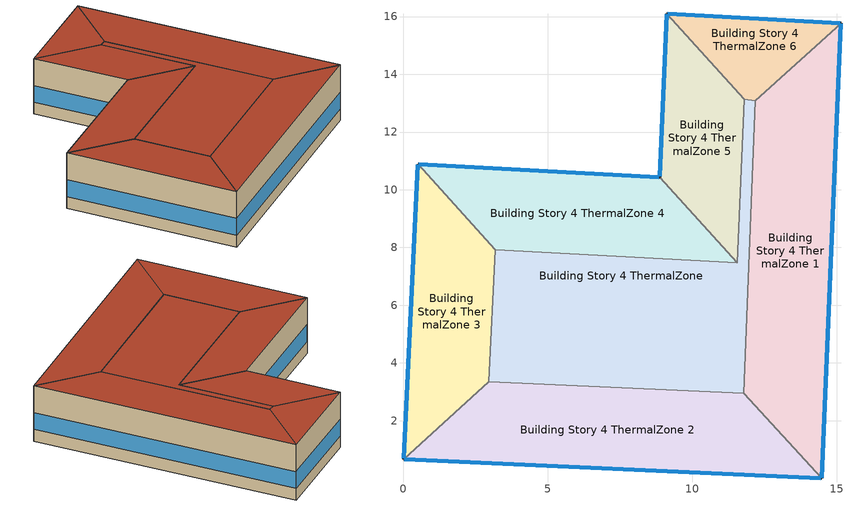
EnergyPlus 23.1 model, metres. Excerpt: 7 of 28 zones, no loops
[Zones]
Building Story 4 ThermalZone
 floor adiabatic (Typical Interior Floor): 12.19,13.08 11.79,2.95 2.96,3.36 3.18,7.91 11.56,7.48 11.81,13.14 z10.8
 wall adiabatic (Typical Interior Wall): 11.79,2.95 12.19,13.08 11.81,13.14 11.56,7.48 3.18,7.91 2.96,3.36 11.79,2.95 z10.8:14.4
 roof outside (Typical IEAD Roof - Highly Reflective R-25.64): 11.81,13.14 11.56,7.48 3.18,7.91 2.96,3.36 11.79,2.95 12.19,13.08 z14.4
Building Story 4 ThermalZone 1
 floor adiabatic (Typical Interior Ceiling): 15.16,15.77 14.49,0 11.79,2.95 12.19,13.08 z10.8
 wall outside (Typical Insulated Steel Framed Exterior Wall R-12.99): 14.49,0 15.16,15.77 z10.8:14.4
 wall adiabatic (Typical Interior Wall): 15.16,15.77 12.19,13.08 11.79,2.95 14.49,0 z10.8:14.4
 window (U 0.55 SHGC 0.25): 14.49,0.03 15.15,15.75 z11.56:12.65
 roof outside (Typical IEAD Roof - Highly Reflective R-25.64): 12.19,13.08 11.79,2.95 14.49,0 15.16,15.77 z14.4
Building Story 4 ThermalZone 2
 floor adiabatic (Typical Interior Ceiling): 14.49,0 0,0.67 2.96,3.36 11.79,2.95 z10.8
 wall outside (Typical Insulated Steel Framed Exterior Wall R-12.99): 0,0.67 14.49,0 z10.8:14.4
 wall adiabatic (Typical Interior Wall): 14.49,0 11.79,2.95 2.96,3.36 0,0.67 z10.8:14.4
 window (U 0.55 SHGC 0.25): 0.03,0.67 14.46,0 z11.56:12.65
 roof outside (Typical IEAD Roof - Highly Reflective R-25.64): 11.79,2.95 2.96,3.36 0,0.67 14.49,0 z14.4
Building Story 4 ThermalZone 3
 floor adiabatic (Typical Interior Ceiling): 0,0.67 0.5,10.88 3.18,7.91 2.96,3.36 z10.8
 wall outside (Typical Insulated Steel Framed Exterior Wall R-12.99): 0.5,10.88 0,0.67 z10.8:14.4
 wall adiabatic (Typical Interior Wall): 0,0.67 2.96,3.36 3.18,7.91 0.5,10.88 z10.8:14.4
 window (U 0.55 SHGC 0.25): 0.5,10.86 0,0.69 z11.56:12.65
 roof outside (Typical IEAD Roof - Highly Reflective R-25.64): 2.96,3.36 3.18,7.91 0.5,10.88 0,0.67 z14.4
Building Story 4 ThermalZone 4
 floor adiabatic (Typical Interior Ceiling): 0.5,10.88 8.88,10.44 11.56,7.48 3.18,7.91 z10.8
 wall outside (Typical Insulated Steel Framed Exterior Wall R-12.99): 8.88,10.44 0.5,10.88 z10.8:14.4
 wall adiabatic (Typical Interior Wall): 0.5,10.88 3.18,7.91 11.56,7.48 8.88,10.44 z10.8:14.4
 window (U 0.55 SHGC 0.25): 8.85,10.44 0.53,10.88 z11.56:12.65
 roof outside (Typical IEAD Roof - Highly Reflective R-25.64): 3.18,7.91 11.56,7.48 8.88,10.44 0.5,10.88 z14.4
Building Story 4 ThermalZone 5
 floor adiabatic (Typical Interior Ceiling): 8.88,10.44 9.13,16.1 11.81,13.14 11.56,7.48 z10.8
 wall outside (Typical Insulated Steel Framed Exterior Wall R-12.99): 9.13,16.1 8.88,10.44 z10.8:14.4
 wall adiabatic (Typical Interior Wall): 8.88,10.44 11.56,7.48 11.81,13.14 9.13,16.1 z10.8:14.4
 window (U 0.55 SHGC 0.25): 9.13,16.08 8.88,10.47 z11.56:12.65
 roof outside (Typical IEAD Roof - Highly Reflective R-25.64): 11.56,7.48 11.81,13.14 9.13,16.1 8.88,10.44 z14.4
Building Story 4 ThermalZone 6
 floor adiabatic (Typical Interior Ceiling): 9.13,16.1 15.16,15.77 12.19,13.08 11.81,13.14 z10.8
 wall outside (Typical Insulated Steel Framed Exterior Wall R-12.99): 15.16,15.77 9.13,16.1 z10.8:14.4
 wall adiabatic (Typical Interior Wall): 9.13,16.1 11.81,13.14 12.19,13.08 15.16,15.77 z10.8:14.4
 window (U 0.55 SHGC 0.25): 15.13,15.77 9.15,16.1 z11.56:12.65
 roof outside (Typical IEAD Roof - Highly Reflective R-25.64): 11.81,13.14 12.19,13.08 15.16,15.77 9.13,16.1 z14.4
[Building]
bld_23: Terrain=City
[Site:Location]
Jack Northrop Fld H_CA_USA: Latitude {deg}=41.3155; Longitude {deg}=-105.585; Time Zone {hr}=-8; Elevation {m}=21
[Site:GroundTemperature:FCfactorMethod]
18.8, 14.3, 13.6, 13.2, 13.3, 12.6, 15.3, 15.6, 17.7, 19.4, 19.7, 18.5
[Site:WaterMainsTemperature]
Calculation Method=Correlation; Annual Average Outdoor Air Temperature {C}=8.96667; Maximum Difference In Monthly Average Outdoor Air Temperatures {deltaC}=26.2
[SizingPeriod:DesignDay] Day of Month=21; Dry-Bulb Temperature Range Modifier Type=DefaultMultipliers; Humidity Condition Type=Wetbulb; Barometric Pressure {Pa}=98769; Rain Indicator=No; Snow Indicator=No; Daylight Saving Time Indicator=No; Begin Environment Reset Mode=FullResetAtBeginEnvironment
Name | Month | Day Type | Maximum Dry-Bulb Temperature {C} | Daily Dry-Bulb Temperature Range {deltaC} | Wetbulb or DewPoint at Maximum Dry-Bulb {C} | Wind Speed {m/s} | Wind Direction {deg} | Solar Model Indicator | ASHRAE Clear Sky Optical Depth for Beam Irradiance (taub) | ASHRAE Clear Sky Optical Depth for Diffuse Irradiance (taud) | Sky Clearness
Buffalo Niagara Intl Ap Ann Clg .4% Condns DB=>MWB 1 | 7 | SummerDesignDay | 30.3 | 9.3 | 21.8 | 5.7 | 240 | ASHRAETau | 0.462 | 2.001
Buffalo Niagara Intl Ap Ann Clg .4% Condns WB=>MDB 1 | 7 | SummerDesignDay | 27.8 | 9.3 | 23.8 | 5.7 | 240 | ASHRAETau | 0.462 | 2.001
Buffalo Niagara Intl Ap Ann Htg 99.6% Condns DB 1 | 1 | WinterDesignDay | -16.3 | 0 | -16.3 | 5.1 | 270 | ASHRAEClearSky |  |  | 0
[Material]
Name | Roughness | Thickness {m} | Conductivity {W/m-K} | Density {kg/m3} | Specific Heat {J/kg-K} | Thermal Absorptance | Solar Absorptance | Visible Absorptance
100mm Normalweight concrete floor | MediumRough | 0.1016 | 2.31045 | 2322 | 832.557 | 0.9 | 0.7 | 0.7
25mm Stucco | Smooth | 0.0254 | 0.72 | 1856 | 840 | 0.9 | 0.7 | 0.7
5/8 in. Gypsum Board | MediumSmooth | 0.0159 | 0.16 | 800 | 1090 | 0.9 | 0.7 | 0.7
G01 13mm gypsum board | Smooth | 0.0127 | 0.160031 | 800.001 | 1090.73 | 0.9 | 0.7 | 0.5
Metal Roof Surface | Smooth | 0.0008 | 45.28 | 7824 | 500 | 0.9 | 0.7 | 0.7
Roof Membrane - Highly Reflective | VeryRough | 0.0095 | 0.16 | 1121.29 | 1460 | 0.75 | 0.45 | 0.7
Std Wood 6inch 1; Std Wood 6inch 2 | MediumSmooth | 0.15 | 0.12 | 540 | 1210 | 0.9 | 0.7 | 0.7
[Material:NoMass] Roughness=Smooth; Thermal Absorptance=0.9; Solar Absorptance=0.7
Name | Thermal Resistance {m2-K/W} | Visible Absorptance
CP02 CARPET PAD | 0.21648 | 0.8
Typical Insulation R-10.81 | 1.90342 | 0.7
Typical Insulation R-24.52 | 4.31889 | 0.7
[WindowMaterial:Gas]
Gap_1_W_0_0032: Gas Type=Air; Thickness {m}=0.0032
[WindowMaterial:Glazing] Optical Data Type=SpectralAverage; Infrared Transmittance at Normal Incidence=0; Back Side Infrared Hemispherical Emissivity=0.84; Conductivity {W/m-K}=1; Dirt Correction Factor for Solar and Visible Transmittance=1; Solar Diffusing=No
Name | Thickness {m} | Solar Transmittance at Normal Incidence | Front Side Solar Reflectance at Normal Incidence | Back Side Solar Reflectance at Normal Incidence | Visible Transmittance at Normal Incidence | Front Side Visible Reflectance at Normal Incidence | Back Side Visible Reflectance at Normal Incidence | Front Side Infrared Hemispherical Emissivity
Glass_2022F_LayerAvg | 0.0039 | 0.355897 | 0.394095 | 0.265645 | 0.677694 | 0.042734 | 0.05547 | 0.046
Glass_2175_LayerAvg | 0.0086 | 0.167758 | 0.217606 | 0.437978 | 0.416044 | 0.078729 | 0.10654 | 0.84
[Construction]
InteriorFurnishings 1: Std Wood 6inch 1
InteriorFurnishings 2: Std Wood 6inch 2
Typical IEAD Roof - Highly Reflective R-25.64: Roof Membrane - Highly Reflective, Typical Insulation R-24.52, Metal Roof Surface
Typical Insulated Steel Framed Exterior Wall R-12.99: 25mm Stucco, 5/8 in. Gypsum Board, Typical Insulation R-10.81, 5/8 in. Gypsum Board
Typical Interior Ceiling: CP02 CARPET PAD, 100mm Normalweight concrete floor
Typical Interior Floor: 100mm Normalweight concrete floor, CP02 CARPET PAD
Typical Interior Wall: G01 13mm gypsum board, G01 13mm gypsum board
U 0.55 SHGC 0.25: Glass_2175_LayerAvg, Gap_1_W_0_0032, Glass_2022F_LayerAvg
[Zone] Multiplier=1; Part of Total Floor Area=Yes
Building Story 4 ThermalZone; Building Story 4 ThermalZone 1; Building Story 4 ThermalZone 2; Building Story 4 ThermalZone 3; Building Story 4 ThermalZone 4; Building Story 4 ThermalZone 5; Building Story 4 ThermalZone 6
[Space] Space Type=Story Top Blended Space Type
Name | Zone
Building Story 4 Space | Building Story 4 ThermalZone
Building Story 4 Space 1 | Building Story 4 ThermalZone 1
Building Story 4 Space 2 | Building Story 4 ThermalZone 2
Building Story 4 Space 3 | Building Story 4 ThermalZone 3
Building Story 4 Space 4 | Building Story 4 ThermalZone 4
Building Story 4 Space 5 | Building Story 4 ThermalZone 5
Building Story 4 Space 6 | Building Story 4 ThermalZone 6
[SpaceList]
Story Top Blended Space Type: Building Story 4 Space 6, Building Story 4 Space 5, Building Story 4 Space, Building Story 4 Space 3, Building Story 4 Space 2, Building Story 4 Space 1, Building Story 4 Space 4
[InternalMass]
Name | Construction | Zone or ZoneList | Space or SpaceList | Surface Area {m2}
Building Story 4 Space 6 Office WholeBuilding - Md Office  - Story Top Mass | InteriorFurnishings 1 | Building Story 4 ThermalZone 6 | Building Story 4 Space 6 | 18.1711
Building Story 4 Space 5 Office WholeBuilding - Md Office  - Story Top Mass | InteriorFurnishings 1 | Building Story 4 ThermalZone 5 | Building Story 4 Space 5 | 31.8973
Building Story 4 Space Office WholeBuilding - Md Office  - Story Top Mass | InteriorFurnishings 1 | Building Story 4 ThermalZone | Building Story 4 Space | 84.4141
Building Story 4 Space 3 Office WholeBuilding - Md Office  - Story Top Mass | InteriorFurnishings 1 | Building Story 4 ThermalZone 3 | Building Story 4 Space 3 | 41.7671
Building Story 4 Space 2 Office WholeBuilding - Md Office  - Story Top Mass | InteriorFurnishings 1 | Building Story 4 ThermalZone 2 | Building Story 4 Space 2 | 65.8934
Building Story 4 Space 1 Office WholeBuilding - Md Office  - Story Top Mass | InteriorFurnishings 1 | Building Story 4 ThermalZone 1 | Building Story 4 Space 1 | 73.4974
Building Story 4 Space 4 Office WholeBuilding - Md Office  - Story Top Mass | InteriorFurnishings 1 | Building Story 4 ThermalZone 4 | Building Story 4 Space 4 | 47.3222
Building Story 4 Space Mass | InteriorFurnishings 2 | Building Story 4 ThermalZone | Building Story 4 Space | 84.4141
Building Story 4 Space 1 Mass | InteriorFurnishings 2 | Building Story 4 ThermalZone 1 | Building Story 4 Space 1 | 73.4974
Building Story 4 Space 2 Mass | InteriorFurnishings 2 | Building Story 4 ThermalZone 2 | Building Story 4 Space 2 | 65.8934
Building Story 4 Space 3 Mass | InteriorFurnishings 2 | Building Story 4 ThermalZone 3 | Building Story 4 Space 3 | 41.7671
Building Story 4 Space 4 Mass | InteriorFurnishings 2 | Building Story 4 ThermalZone 4 | Building Story 4 Space 4 | 47.3222
Building Story 4 Space 5 Mass | InteriorFurnishings 2 | Building Story 4 ThermalZone 5 | Building Story 4 Space 5 | 31.8973
Building Story 4 Space 6 Mass | InteriorFurnishings 2 | Building Story 4 ThermalZone 6 | Building Story 4 Space 6 | 18.1711
[Lights]
Office WholeBuilding - Md Office Lights 2: Zone or ZoneList or Space or SpaceList=Story Top Blended Space Type; Schedule=OfficeMedium BLDG_LIGHT_SCH_2013; Design Level Calculation Method=Watts/Area; Watts per Zone Floor Area {W/m2}=8.82641; Return Air Fraction=0; Fraction Radiant=0.7; Fraction Visible=0.2; Fraction Replaceable=1
[People]
Office WholeBuilding - Md Office People 2: Zone or ZoneList or Space or SpaceList=Story Top Blended Space Type; Number of People Schedule=OfficeMedium BLDG_OCC_SCH; Number of People Calculation Method=People/Area; People per Floor Area {person/m2}=0.0538196; Fraction Radiant=0.3; Activity Level Schedule=OfficeMedium ACTIVITY_SCH; Enable ASHRAE 55 Comfort Warnings=Yes; Mean Radiant Temperature Calculation Type=ZoneAveraged; Work Efficiency Schedule=Work Efficiency Schedule; Clothing Insulation Schedule=Clothing Schedule; Air Velocity Schedule=Air Velocity Schedule; Thermal Comfort Model 1 Type=Fanger
[ElectricEquipment]
Office WholeBuilding - Md Office Elec Equip 2: Zone or ZoneList or Space or SpaceList=Story Top Blended Space Type; Schedule=OfficeMedium BLDG_EQUIP_SCH_2013; Design Level Calculation Method=Watts/Area; Watts per Zone Floor Area {W/m2}=8.07293; Fraction Latent=0; Fraction Radiant=0.5; Fraction Lost=0
[ZoneInfiltration:DesignFlowRate]
Office WholeBuilding - Md Office  - Story Top Infiltration: Zone or ZoneList or Space or SpaceList=Story Top Blended Space Type; Schedule=Always On Discrete; Design Flow Rate Calculation Method=Flow/ExteriorArea; Flow Rate per Exterior Surface Area {m3/s-m2}=0.000273489; Constant Term Coefficient=0; Temperature Term Coefficient=0; Velocity Term Coefficient=0.224; Velocity Squared Term Coefficient=0
[Daylighting:Controls] Lighting Control Type=Stepped; Minimum Input Power Fraction for Continuous or ContinuousOff Dimming Control=0.3; Minimum Light Output Fraction for Continuous or ContinuousOff Dimming Control=0.2; Number of Stepped Control Steps=3; Probability Lighting will be Reset When Needed in Manual Stepped Control=1; Glare Calculation Azimuth Angle of View Direction Clockwise from Zone y-Axis {deg}=-0; Maximum Allowable Discomfort Glare Index=22; Illuminance Setpoint at Reference Point 1 {lux}=377
Name | Zone or Space | Glare Calculation Daylighting Reference Point | Daylighting Reference Point 1 | Fraction of Lights Controlled by Reference Point 1 | Daylighting Reference Point 2 | Fraction of Lights Controlled by Reference Point 2 | Illuminance Setpoint at Reference Point 2 {lux}
Building Story 4 ThermalZone 1 DaylightingControls | Building Story 4 ThermalZone 1 | Building Story 4 Space 1 Daylt Sensor 1 | Building Story 4 Space 1 Daylt Sensor 1 | 0.476 | Building Story 4 Space 1 Daylt Sensor 2 | 0.096 | 377
Building Story 4 ThermalZone 2 DaylightingControls | Building Story 4 ThermalZone 2 | Building Story 4 Space 2 Daylt Sensor 1 | Building Story 4 Space 2 Daylt Sensor 1 | 0.482
[AvailabilityManager:NightCycle] Applicability Schedule=Always On Discrete; Control Type=CycleOnAny; Thermostat Tolerance {deltaC}=1.9999; Cycling Run Time Control Type=Thermostat; Cycling Run Time {s}=1800
Name | Fan Schedule
Availability Manager Night Cycle 1 | 7 Zone PVAV Occ Sch
Availability Manager Night Cycle 2 | 7 Zone PVAV 1 Occ Sch
Availability Manager Night Cycle 3 | 7 Zone PVAV 2 Occ Sch
Availability Manager Night Cycle 4 | 7 Zone PVAV 3 Occ Sch
[AvailabilityManager:Scheduled] Schedule=Always On Discrete
7 Zone PVAV OA System Availability Manager; 7 Zone PVAV 1 OA System Availability Manager; 7 Zone PVAV 2 OA System Availability Manager; 7 Zone PVAV 3 OA System Availability Manager
[Exterior:Lights] Control Option=AstronomicalClock
Name | Schedule | Design Level {W}
Building Facades | Schedule Ruleset 1 | 270.655
Main Entries | Schedule Ruleset 2 | 240
Other Doors | Schedule Ruleset 2 | 35.4746
Parking Areas and Drives | Schedule Ruleset 2 | 746.319
[EnergyManagementSystem:Sensor]
Name | Output:Variable or Output:Meter Index Key | Output:Variable or Output:Meter
Ele_Sen | Whole Building | Facility Total Purchased Electricity Energy
Fut_Sen | NYSTc 2030 Future Hourly Emissions Sch | Schedule Value
His_Sen | New York 2019 Historical Hourly Emissions Sch | Schedule Value
Mains_Water_Temp_Sen | Environment | Site Mains Water Temperature
[EnergyManagementSystem:Actuator]
Mains_Water_Temp_Act: Actuated Component Unique=Mains Water Temperature; Actuated Component Type=Schedule:Constant; Actuated Component Control Type=Schedule Value
[EnergyManagementSystem:Program]
Emissions_Calc_Prgm: SET fut_hr_val = Fut_Sen; SET his_hr_val = His_Sen; SET fut_yr_val = 92; SET his_yr_val = 583; SET elec = Ele_Sen; SET conv = 1000000 * 60 * 60; SET conv_kg_mt = 0.001; SET fut_hr = (fut_hr_val * elec / conv) * conv_kg_mt; SET his_hr = (his_hr_val * elec / conv) * conv_kg_mt; SET fut_yr = (fut_yr_val * elec / conv) * conv_kg_mt; SET his_yr = (his_yr_val * elec / conv) * conv_kg_mt; SET fut_hr_intensity = fut_hr * 1000 / 7813.857021329953; SET his_hr_intensity = his_hr * 1000 / 7813.857021329953; SET fut_yr_intensity = fut_yr * 1000 / 7813.857021329953; SET his_yr_intensity = his_yr * 1000 / 7813.857021329953
Mains_Water_Prg: SET Mains_Water_Temp_Act = Mains_Water_Temp_Sen
[EnergyManagementSystem:ProgramCallingManager]
Emissions Calc Prgm: EndOfSystemTimestepBeforeHVACReporting; Emissions_Calc_Prgm
Mains_Water_Prg_Mgr: BeginTimestepBeforePredictor; Mains_Water_Prg
[EnergyManagementSystem:OutputVariable] Type of Data in Variable=Summed; Update Frequency=SystemTimestep; EMS Program or Subroutine=Emissions_Calc_Prgm
Name | EMS Variable | Units
Future_Annual_Electricity_Emissions | fut_yr | mt
Future_Annual_Electricity_Emissions_Intensity | fut_yr_intensity | kg/ft2
Future_Hourly_Electricity_Emissions | fut_hr | mt
Future_Hourly_Electricity_Emissions_Intensity | fut_hr_intensity | kg/ft2
Historical_Annual_Electricity_Emissions | his_yr | mt
Historical_Annual_Electricity_Emissions_Intensity | his_yr_intensity | kg/ft2
Historical_Hourly_Electricity_Emissions | his_hr | mt
Historical_Hourly_Electricity_Emissions_Intensity | his_hr_intensity | kg/ft2
[Schedule:Day:Interval]
Work Efficiency Schedule Default; 7 Zone PVAV Occ Sch Sunday; 7 Zone PVAV 1 Occ Sch Sunday; Schedule Day 5; OfficeMedium BLDG_LIGHT_SCH_2013 Winter Design Day; OfficeMedium BLDG_OCC_SCH Winter Design Day; Schedule Day 8; OfficeMedium BLDG_EQUIP_SCH_2013 Winter Design Day; 7 Zone PVAV 2 Occ Sch Sunday; 7 Zone PVAV 3 Occ Sch Sunday: No, 24:00, 0
Clothing Schedule Default Winter Clothes; 7 Zone PVAV Occ Sch Summer Design Day; 7 Zone PVAV Occ Sch Winter Design Day; 7 Zone PVAV 1 Occ Sch Summer Design Day; 7 Zone PVAV 1 Occ Sch Winter Design Day; OfficeMedium BLDG_LIGHT_SCH_2013 Summer Design Day; OfficeMedium BLDG_EQUIP_SCH_2013 Summer Design Day; 7 Zone PVAV 2 Occ Sch Summer Design Day; 7 Zone PVAV 2 Occ Sch Winter Design Day; 7 Zone PVAV 3 Occ Sch Summer Design Day; 7 Zone PVAV 3 Occ Sch Winter Design Day: No, 24:00, 1
Air Velocity Schedule Default: No, 24:00, 0.2
7 Zone PVAV Occ Sch Thursday; 7 Zone PVAV Occ Sch Friday; 7 Zone PVAV Occ Sch Default; 7 Zone PVAV Occ Sch Tuesday; 7 Zone PVAV Occ Sch Wednesday; 7 Zone PVAV Occ Sch Tuesday 2; 7 Zone PVAV Occ Sch Wednesday 2; 7 Zone PVAV Occ Sch Thursday 2; 7 Zone PVAV Occ Sch Friday 2; 7 Zone PVAV Occ Sch Monday 2; 7 Zone PVAV 1 Occ Sch Default: No, 08:00, 0, 21:00, 1, 24:00, 0
7 Zone PVAV Occ Sch Wednesday 1; 7 Zone PVAV Occ Sch Thursday 1; 7 Zone PVAV Occ Sch Friday 1; 7 Zone PVAV Occ Sch Monday 1; 7 Zone PVAV Occ Sch Tuesday 1: No, 08:00, 0, 19:00, 1, 24:00, 0
OfficeMedium BLDG_LIGHT_SCH_2013 Wkdy Day: No, 05:00, 0.05, 06:00, 0.1, 07:00, 0.0862326, 08:00, 0.258698, 17:00, 0.776093, 18:00, 0.431163, 20:00, 0.258698, 22:00, 0.172465, 23:00, 0.0862326, 24:00, 0.0431163
OfficeMedium BLDG_LIGHT_SCH_2013 Sat Day: No, 06:00, 0.05, 08:00, 0.0862326, 12:00, 0.258698, 17:00, 0.129349, 19:00, 0.0431163, 24:00, 0.05
OfficeMedium BLDG_LIGHT_SCH_2013 Sun Day: No, 06:00, 0.05, 18:00, 0.0431163, 24:00, 0.05
OfficeMedium BLDG_OCC_SCH Wkdy Day: No, 06:00, 0, 07:00, 0.1, 08:00, 0.2, 12:00, 0.95, 13:00, 0.5, 17:00, 0.95, 18:00, 0.3, 22:00, 0.1, 24:00, 0.05
OfficeMedium BLDG_OCC_SCH Sat Day: No, 06:00, 0, 08:00, 0.1, 12:00, 0.3, 17:00, 0.1, 19:00, 0.05, 24:00, 0
OfficeMedium BLDG_OCC_SCH Default: No, 06:00, 0, 18:00, 0.05, 24:00, 0
OfficeMedium BLDG_OCC_SCH Summer Design Day: No, 06:00, 0, 22:00, 1, 24:00, 0.05
OfficeMedium ACTIVITY_SCH Default; OfficeMedium ACTIVITY_SCH Summer Design Day; OfficeMedium ACTIVITY_SCH Winter Design Day: No, 24:00, 120
OfficeMedium BLDG_EQUIP_SCH_2013 Wkdy Day: No, 06:00, 0.307674, 08:00, 0.381235, 12:00, 0.857778, 13:00, 0.76247, 17:00, 0.857778, 18:00, 0.476543, 24:00, 0.381235
OfficeMedium BLDG_EQUIP_SCH_2013 Sat Day: No, 06:00, 0.230755, 08:00, 0.381235, 12:00, 0.476543, 17:00, 0.33358, 19:00, 0.285926, 24:00, 0.230755
OfficeMedium BLDG_EQUIP_SCH_2013 Sun Day: No, 06:00, 0.230755, 18:00, 0.288107, 24:00, 0.230755
7 Zone PVAV 2 Occ Sch Default: No, 08:00, 0, 18:00, 1, 24:00, 0
7 Zone PVAV 3 Occ Sch Default: No, 07:00, 0, 18:00, 1, 24:00, 0
7 Zone PVAV 3 Occ Sch Saturday: No, 08:00, 0, 12:00, 1, 24:00, 0
Schedule Day 80: No, 06:00, 0, 24:00, 1
Schedule Day 81: No, 06:00, 0.7, 24:00, 1
[Schedule:Week:Daily]
Work Efficiency Schedule Week Rule - Jan1-Dec31: Work Efficiency Schedule Default, Work Efficiency Schedule Default, Work Efficiency Schedule Default, Work Efficiency Schedule Default, Work Efficiency Schedule Default, Work Efficiency Schedule Default, Work Efficiency Schedule Default, Work Efficiency Schedule Default, Work Efficiency Schedule Default, Work Efficiency Schedule Default, Work Efficiency Schedule Default, Work Efficiency Schedule Default
Clothing Schedule Week Rule - Jan1-Dec31: Clothing Schedule Default Winter Clothes, Clothing Schedule Default Winter Clothes, Clothing Schedule Default Winter Clothes, Clothing Schedule Default Winter Clothes, Clothing Schedule Default Winter Clothes, Clothing Schedule Default Winter Clothes, Clothing Schedule Default Winter Clothes, Clothing Schedule Default Winter Clothes, Clothing Schedule Default Winter Clothes, Clothing Schedule Default Winter Clothes, Clothing Schedule Default Winter Clothes, Clothing Schedule Default Winter Clothes
Air Velocity Schedule Week Rule - Jan1-Dec31: Air Velocity Schedule Default, Air Velocity Schedule Default, Air Velocity Schedule Default, Air Velocity Schedule Default, Air Velocity Schedule Default, Air Velocity Schedule Default, Air Velocity Schedule Default, Air Velocity Schedule Default, Air Velocity Schedule Default, Air Velocity Schedule Default, Air Velocity Schedule Default, Air Velocity Schedule Default
7 Zone PVAV Occ Sch Week Rule - Jan1-Jan3: 7 Zone PVAV Occ Sch Thursday, 7 Zone PVAV Occ Sch Thursday, 7 Zone PVAV Occ Sch Thursday, 7 Zone PVAV Occ Sch Thursday, 7 Zone PVAV Occ Sch Thursday, 7 Zone PVAV Occ Sch Friday, 7 Zone PVAV Occ Sch Sunday, 7 Zone PVAV Occ Sch Default, 7 Zone PVAV Occ Sch Summer Design Day, 7 Zone PVAV Occ Sch Winter Design Day, 7 Zone PVAV Occ Sch Default, 7 Zone PVAV Occ Sch Default
7 Zone PVAV Occ Sch Week Rule - Jan4-Jun27: 7 Zone PVAV Occ Sch Sunday, 7 Zone PVAV Occ Sch Default, 7 Zone PVAV Occ Sch Tuesday, 7 Zone PVAV Occ Sch Wednesday, 7 Zone PVAV Occ Sch Thursday, 7 Zone PVAV Occ Sch Friday, 7 Zone PVAV Occ Sch Sunday, 7 Zone PVAV Occ Sch Default, 7 Zone PVAV Occ Sch Summer Design Day, 7 Zone PVAV Occ Sch Winter Design Day, 7 Zone PVAV Occ Sch Default, 7 Zone PVAV Occ Sch Default
7 Zone PVAV Occ Sch Week Rule - Jun28-Jul4: 7 Zone PVAV Occ Sch Sunday, 7 Zone PVAV Occ Sch Default, 7 Zone PVAV Occ Sch Tuesday, 7 Zone PVAV Occ Sch Wednesday 1, 7 Zone PVAV Occ Sch Thursday 1, 7 Zone PVAV Occ Sch Friday 1, 7 Zone PVAV Occ Sch Sunday, 7 Zone PVAV Occ Sch Default, 7 Zone PVAV Occ Sch Summer Design Day, 7 Zone PVAV Occ Sch Winter Design Day, 7 Zone PVAV Occ Sch Default, 7 Zone PVAV Occ Sch Default
7 Zone PVAV Occ Sch Week Rule - Jul5-Aug29: 7 Zone PVAV Occ Sch Sunday, 7 Zone PVAV Occ Sch Monday 1, 7 Zone PVAV Occ Sch Tuesday 1, 7 Zone PVAV Occ Sch Wednesday 1, 7 Zone PVAV Occ Sch Thursday 1, 7 Zone PVAV Occ Sch Friday 1, 7 Zone PVAV Occ Sch Sunday, 7 Zone PVAV Occ Sch Default, 7 Zone PVAV Occ Sch Summer Design Day, 7 Zone PVAV Occ Sch Winter Design Day, 7 Zone PVAV Occ Sch Default, 7 Zone PVAV Occ Sch Default
7 Zone PVAV Occ Sch Week Rule - Aug30-Sep5: 7 Zone PVAV Occ Sch Sunday, 7 Zone PVAV Occ Sch Monday 1, 7 Zone PVAV Occ Sch Tuesday 2, 7 Zone PVAV Occ Sch Wednesday 2, 7 Zone PVAV Occ Sch Thursday 2, 7 Zone PVAV Occ Sch Friday 2, 7 Zone PVAV Occ Sch Sunday, 7 Zone PVAV Occ Sch Default, 7 Zone PVAV Occ Sch Summer Design Day, 7 Zone PVAV Occ Sch Winter Design Day, 7 Zone PVAV Occ Sch Default, 7 Zone PVAV Occ Sch Default
7 Zone PVAV Occ Sch Week Rule - Sep6-Dec31: 7 Zone PVAV Occ Sch Sunday, 7 Zone PVAV Occ Sch Monday 2, 7 Zone PVAV Occ Sch Tuesday 2, 7 Zone PVAV Occ Sch Wednesday 2, 7 Zone PVAV Occ Sch Thursday 2, 7 Zone PVAV Occ Sch Friday 2, 7 Zone PVAV Occ Sch Sunday, 7 Zone PVAV Occ Sch Default, 7 Zone PVAV Occ Sch Summer Design Day, 7 Zone PVAV Occ Sch Winter Design Day, 7 Zone PVAV Occ Sch Default, 7 Zone PVAV Occ Sch Default
7 Zone PVAV 1 Occ Sch Week Rule - Jan1-Jan3: 7 Zone PVAV 1 Occ Sch Default, 7 Zone PVAV 1 Occ Sch Default, 7 Zone PVAV 1 Occ Sch Default, 7 Zone PVAV 1 Occ Sch Default, 7 Zone PVAV 1 Occ Sch Default, 7 Zone PVAV 1 Occ Sch Default, 7 Zone PVAV 1 Occ Sch Sunday, 7 Zone PVAV 1 Occ Sch Default, 7 Zone PVAV 1 Occ Sch Summer Design Day, 7 Zone PVAV 1 Occ Sch Winter Design Day, 7 Zone PVAV 1 Occ Sch Default, 7 Zone PVAV 1 Occ Sch Default
7 Zone PVAV 1 Occ Sch Week Rule - Jan4-Dec31: 7 Zone PVAV 1 Occ Sch Sunday, 7 Zone PVAV 1 Occ Sch Default, 7 Zone PVAV 1 Occ Sch Default, 7 Zone PVAV 1 Occ Sch Default, 7 Zone PVAV 1 Occ Sch Default, 7 Zone PVAV 1 Occ Sch Default, 7 Zone PVAV 1 Occ Sch Sunday, 7 Zone PVAV 1 Occ Sch Default, 7 Zone PVAV 1 Occ Sch Summer Design Day, 7 Zone PVAV 1 Occ Sch Winter Design Day, 7 Zone PVAV 1 Occ Sch Default, 7 Zone PVAV 1 Occ Sch Default
OfficeMedium BLDG_LIGHT_SCH_2013 Week Rule - Jan1-Jan3: OfficeMedium BLDG_LIGHT_SCH_2013 Wkdy Day, OfficeMedium BLDG_LIGHT_SCH_2013 Wkdy Day, OfficeMedium BLDG_LIGHT_SCH_2013 Wkdy Day, OfficeMedium BLDG_LIGHT_SCH_2013 Wkdy Day, OfficeMedium BLDG_LIGHT_SCH_2013 Wkdy Day, OfficeMedium BLDG_LIGHT_SCH_2013 Wkdy Day, OfficeMedium BLDG_LIGHT_SCH_2013 Sat Day, Schedule Day 5, OfficeMedium BLDG_LIGHT_SCH_2013 Summer Design Day, OfficeMedium BLDG_LIGHT_SCH_2013 Winter Design Day, Schedule Day 5, Schedule Day 5
OfficeMedium BLDG_LIGHT_SCH_2013 Week Rule - Jan4-Dec31: OfficeMedium BLDG_LIGHT_SCH_2013 Sun Day, OfficeMedium BLDG_LIGHT_SCH_2013 Wkdy Day, OfficeMedium BLDG_LIGHT_SCH_2013 Wkdy Day, OfficeMedium BLDG_LIGHT_SCH_2013 Wkdy Day, OfficeMedium BLDG_LIGHT_SCH_2013 Wkdy Day, OfficeMedium BLDG_LIGHT_SCH_2013 Wkdy Day, OfficeMedium BLDG_LIGHT_SCH_2013 Sat Day, Schedule Day 5, OfficeMedium BLDG_LIGHT_SCH_2013 Summer Design Day, OfficeMedium BLDG_LIGHT_SCH_2013 Winter Design Day, Schedule Day 5, Schedule Day 5
OfficeMedium BLDG_OCC_SCH Week Rule - Jan1-Jan3: OfficeMedium BLDG_OCC_SCH Wkdy Day, OfficeMedium BLDG_OCC_SCH Wkdy Day, OfficeMedium BLDG_OCC_SCH Wkdy Day, OfficeMedium BLDG_OCC_SCH Wkdy Day, OfficeMedium BLDG_OCC_SCH Wkdy Day, OfficeMedium BLDG_OCC_SCH Wkdy Day, OfficeMedium BLDG_OCC_SCH Sat Day, OfficeMedium BLDG_OCC_SCH Default, OfficeMedium BLDG_OCC_SCH Summer Design Day, OfficeMedium BLDG_OCC_SCH Winter Design Day, OfficeMedium BLDG_OCC_SCH Default, OfficeMedium BLDG_OCC_SCH Default
OfficeMedium BLDG_OCC_SCH Week Rule - Jan4-Dec31: OfficeMedium BLDG_OCC_SCH Default, OfficeMedium BLDG_OCC_SCH Wkdy Day, OfficeMedium BLDG_OCC_SCH Wkdy Day, OfficeMedium BLDG_OCC_SCH Wkdy Day, OfficeMedium BLDG_OCC_SCH Wkdy Day, OfficeMedium BLDG_OCC_SCH Wkdy Day, OfficeMedium BLDG_OCC_SCH Sat Day, OfficeMedium BLDG_OCC_SCH Default, OfficeMedium BLDG_OCC_SCH Summer Design Day, OfficeMedium BLDG_OCC_SCH Winter Design Day, OfficeMedium BLDG_OCC_SCH Default, OfficeMedium BLDG_OCC_SCH Default
OfficeMedium ACTIVITY_SCH Week Rule - Jan1-Dec31: OfficeMedium ACTIVITY_SCH Default, OfficeMedium ACTIVITY_SCH Default, OfficeMedium ACTIVITY_SCH Default, OfficeMedium ACTIVITY_SCH Default, OfficeMedium ACTIVITY_SCH Default, OfficeMedium ACTIVITY_SCH Default, OfficeMedium ACTIVITY_SCH Default, OfficeMedium ACTIVITY_SCH Default, OfficeMedium ACTIVITY_SCH Summer Design Day, OfficeMedium ACTIVITY_SCH Winter Design Day, OfficeMedium ACTIVITY_SCH Default, OfficeMedium ACTIVITY_SCH Default
OfficeMedium BLDG_EQUIP_SCH_2013 Week Rule - Jan1-Jan3: OfficeMedium BLDG_EQUIP_SCH_2013 Wkdy Day, OfficeMedium BLDG_EQUIP_SCH_2013 Wkdy Day, OfficeMedium BLDG_EQUIP_SCH_2013 Wkdy Day, OfficeMedium BLDG_EQUIP_SCH_2013 Wkdy Day, OfficeMedium BLDG_EQUIP_SCH_2013 Wkdy Day, OfficeMedium BLDG_EQUIP_SCH_2013 Wkdy Day, OfficeMedium BLDG_EQUIP_SCH_2013 Sat Day, Schedule Day 8, OfficeMedium BLDG_EQUIP_SCH_2013 Summer Design Day, OfficeMedium BLDG_EQUIP_SCH_2013 Winter Design Day, Schedule Day 8, Schedule Day 8
OfficeMedium BLDG_EQUIP_SCH_2013 Week Rule - Jan4-Dec31: OfficeMedium BLDG_EQUIP_SCH_2013 Sun Day, OfficeMedium BLDG_EQUIP_SCH_2013 Wkdy Day, OfficeMedium BLDG_EQUIP_SCH_2013 Wkdy Day, OfficeMedium BLDG_EQUIP_SCH_2013 Wkdy Day, OfficeMedium BLDG_EQUIP_SCH_2013 Wkdy Day, OfficeMedium BLDG_EQUIP_SCH_2013 Wkdy Day, OfficeMedium BLDG_EQUIP_SCH_2013 Sat Day, Schedule Day 8, OfficeMedium BLDG_EQUIP_SCH_2013 Summer Design Day, OfficeMedium BLDG_EQUIP_SCH_2013 Winter Design Day, Schedule Day 8, Schedule Day 8
7 Zone PVAV 2 Occ Sch Week Rule - Jan1-Jan3: 7 Zone PVAV 2 Occ Sch Default, 7 Zone PVAV 2 Occ Sch Default, 7 Zone PVAV 2 Occ Sch Default, 7 Zone PVAV 2 Occ Sch Default, 7 Zone PVAV 2 Occ Sch Default, 7 Zone PVAV 2 Occ Sch Default, 7 Zone PVAV 2 Occ Sch Sunday, 7 Zone PVAV 2 Occ Sch Default, 7 Zone PVAV 2 Occ Sch Summer Design Day, 7 Zone PVAV 2 Occ Sch Winter Design Day, 7 Zone PVAV 2 Occ Sch Default, 7 Zone PVAV 2 Occ Sch Default
7 Zone PVAV 2 Occ Sch Week Rule - Jan4-Dec31: 7 Zone PVAV 2 Occ Sch Sunday, 7 Zone PVAV 2 Occ Sch Default, 7 Zone PVAV 2 Occ Sch Default, 7 Zone PVAV 2 Occ Sch Default, 7 Zone PVAV 2 Occ Sch Default, 7 Zone PVAV 2 Occ Sch Default, 7 Zone PVAV 2 Occ Sch Sunday, 7 Zone PVAV 2 Occ Sch Default, 7 Zone PVAV 2 Occ Sch Summer Design Day, 7 Zone PVAV 2 Occ Sch Winter Design Day, 7 Zone PVAV 2 Occ Sch Default, 7 Zone PVAV 2 Occ Sch Default
7 Zone PVAV 3 Occ Sch Week Rule - Jan1-Jan3: 7 Zone PVAV 3 Occ Sch Default, 7 Zone PVAV 3 Occ Sch Default, 7 Zone PVAV 3 Occ Sch Default, 7 Zone PVAV 3 Occ Sch Default, 7 Zone PVAV 3 Occ Sch Default, 7 Zone PVAV 3 Occ Sch Default, 7 Zone PVAV 3 Occ Sch Saturday, 7 Zone PVAV 3 Occ Sch Default, 7 Zone PVAV 3 Occ Sch Summer Design Day, 7 Zone PVAV 3 Occ Sch Winter Design Day, 7 Zone PVAV 3 Occ Sch Default, 7 Zone PVAV 3 Occ Sch Default
7 Zone PVAV 3 Occ Sch Week Rule - Jan4-Dec31: 7 Zone PVAV 3 Occ Sch Sunday, 7 Zone PVAV 3 Occ Sch Default, 7 Zone PVAV 3 Occ Sch Default, 7 Zone PVAV 3 Occ Sch Default, 7 Zone PVAV 3 Occ Sch Default, 7 Zone PVAV 3 Occ Sch Default, 7 Zone PVAV 3 Occ Sch Saturday, 7 Zone PVAV 3 Occ Sch Default, 7 Zone PVAV 3 Occ Sch Summer Design Day, 7 Zone PVAV 3 Occ Sch Winter Design Day, 7 Zone PVAV 3 Occ Sch Default, 7 Zone PVAV 3 Occ Sch Default
Schedule Ruleset 1 Week Rule - Jan1-Dec31: Schedule Day 80, Schedule Day 80, Schedule Day 80, Schedule Day 80, Schedule Day 80, Schedule Day 80, Schedule Day 80, Schedule Day 80, Schedule Day 80, Schedule Day 80, Schedule Day 80, Schedule Day 80
Schedule Ruleset 2 Week Rule - Jan1-Dec31: Schedule Day 81, Schedule Day 81, Schedule Day 81, Schedule Day 81, Schedule Day 81, Schedule Day 81, Schedule Day 81, Schedule Day 81, Schedule Day 81, Schedule Day 81, Schedule Day 81, Schedule Day 81
[Schedule:Year]
Work Efficiency Schedule: Work Efficiency Schedule Week Rule - Jan1-Dec31, 1, 1, 12, 31
Clothing Schedule: Clothing Schedule Week Rule - Jan1-Dec31, 1, 1, 12, 31
Air Velocity Schedule: Air Velocity Schedule Week Rule - Jan1-Dec31, 1, 1, 12, 31
7 Zone PVAV Occ Sch: 7 Zone PVAV Occ Sch Week Rule - Jan1-Jan3, 1, 1, 1, 3, 7 Zone PVAV Occ Sch Week Rule - Jan4-Jun27, 1, 4, 6, 27, 7 Zone PVAV Occ Sch Week Rule - Jun28-Jul4, 6, 28, 7, 4, 7 Zone PVAV Occ Sch Week Rule - Jul5-Aug29, 7, 5, 8, 29, 7 Zone PVAV Occ Sch Week Rule - Aug30-Sep5, 8, 30, 9, 5, 7 Zone PVAV Occ Sch Week Rule - Sep6-Dec31, 9, 6, 12, 31
7 Zone PVAV 1 Occ Sch: 7 Zone PVAV 1 Occ Sch Week Rule - Jan1-Jan3, 1, 1, 1, 3, 7 Zone PVAV 1 Occ Sch Week Rule - Jan4-Dec31, 1, 4, 12, 31
OfficeMedium BLDG_LIGHT_SCH_2013: OfficeMedium BLDG_LIGHT_SCH_2013 Week Rule - Jan1-Jan3, 1, 1, 1, 3, OfficeMedium BLDG_LIGHT_SCH_2013 Week Rule - Jan4-Dec31, 1, 4, 12, 31
OfficeMedium BLDG_OCC_SCH: OfficeMedium BLDG_OCC_SCH Week Rule - Jan1-Jan3, 1, 1, 1, 3, OfficeMedium BLDG_OCC_SCH Week Rule - Jan4-Dec31, 1, 4, 12, 31
OfficeMedium ACTIVITY_SCH: OfficeMedium ACTIVITY_SCH Week Rule - Jan1-Dec31, 1, 1, 12, 31
OfficeMedium BLDG_EQUIP_SCH_2013: OfficeMedium BLDG_EQUIP_SCH_2013 Week Rule - Jan1-Jan3, 1, 1, 1, 3, OfficeMedium BLDG_EQUIP_SCH_2013 Week Rule - Jan4-Dec31, 1, 4, 12, 31
7 Zone PVAV 2 Occ Sch: 7 Zone PVAV 2 Occ Sch Week Rule - Jan1-Jan3, 1, 1, 1, 3, 7 Zone PVAV 2 Occ Sch Week Rule - Jan4-Dec31, 1, 4, 12, 31
7 Zone PVAV 3 Occ Sch: 7 Zone PVAV 3 Occ Sch Week Rule - Jan1-Jan3, 1, 1, 1, 3, 7 Zone PVAV 3 Occ Sch Week Rule - Jan4-Dec31, 1, 4, 12, 31
Schedule Ruleset 1: Schedule Ruleset 1 Week Rule - Jan1-Dec31, 1, 1, 12, 31
Schedule Ruleset 2: Schedule Ruleset 2 Week Rule - Jan1-Dec31, 1, 1, 12, 31
[Schedule:Constant]
Always On Discrete: OnOff, 1
Mains Water Temperature: Temperature, 10
[Schedule:File] Rows to Skip at Top=1; Number of Hours of Data=8760; Column Separator=Comma; Interpolate to Timestep=No; Minutes per Item=60; Adjust Schedule for Daylight Savings=Yes
Name | File | Column Number
New York 2019 Historical Hourly Emissions Sch | historical_hourly_co2e_2019.csv | 9
NYSTc 2030 Future Hourly Emissions Sch | future_hourly_co2e_2030.csv | 10
